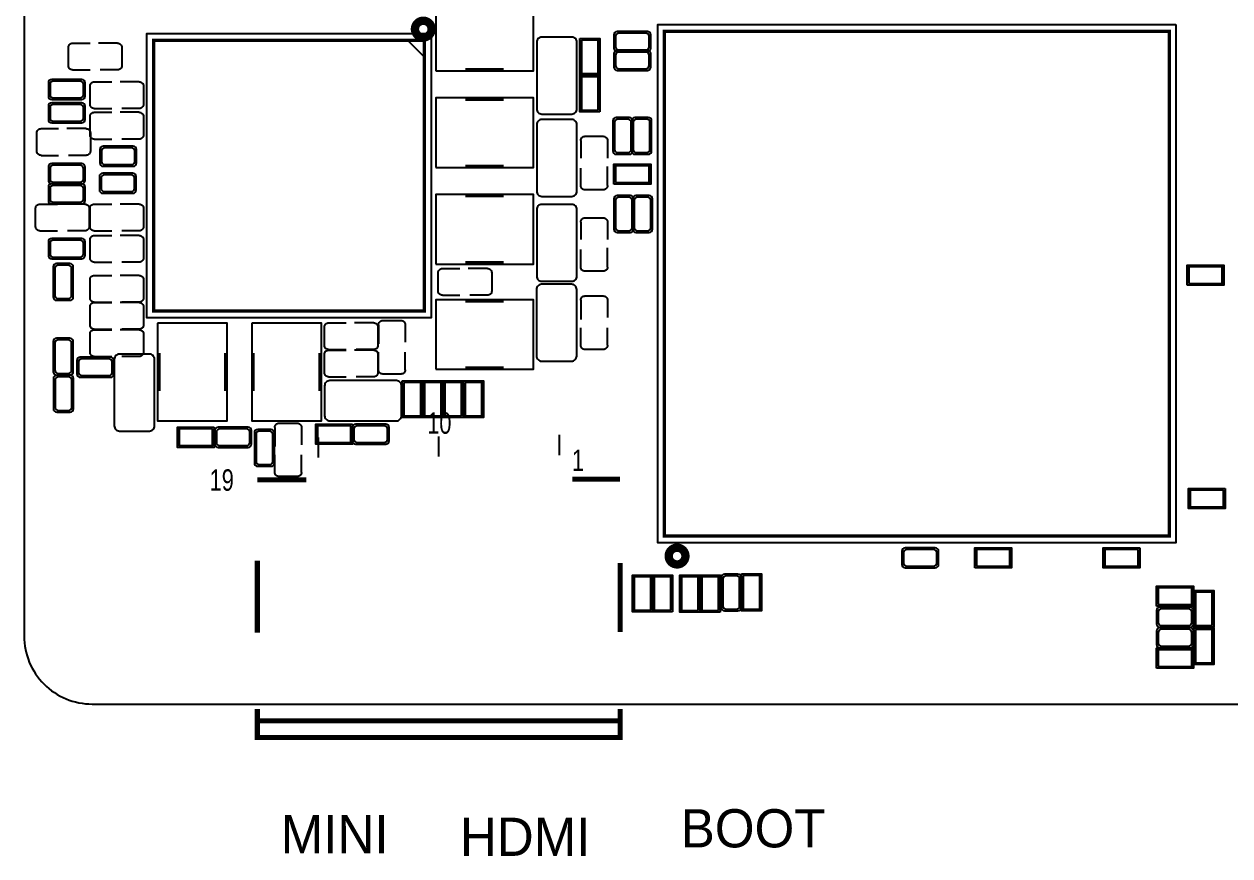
# Model space of a CAD drawing. Extents: x -51.9 to 37.5, y -8.6 to 46.4.
# Drawn here: x -44.38 to -8.32, y -8.33 to 16.55 of the extents above; entities that cross this region are included whole.
import ezdxf
from ezdxf.enums import TextEntityAlignment as Align

# ---------------------------------------------------------------- set-up
doc = ezdxf.new("R2010")
doc.units = 0
for name, color, linetype in [('BG_OUTLINE', 254, 'CONTINUOUS'), ('BG_PLACE_TOP', 4, 'CONTINUOUS'), ('PG_ASSEMBLY_TOP', 111, 'CONTINUOUS'), ('PG_SILKSCREEN_TOP', 6, 'CONTINUOUS')]:
    doc.layers.add(name, color=color, linetype=linetype)

msp = doc.modelspace()

# ---------------------------------------------------------------- linework, layer by layer
at = {"layer": 'BG_OUTLINE'}
msp.add_lwpolyline([(-44.375832, -1.755902, 0.414214), (-42.343832, -3.787902), (18.592292, -3.787902, 0.414214), (20.624292, -1.755902), (20.624292, 26.183336, 0.414214), (18.592292, 28.215336), (-42.343832, 28.215336, 0.414214), (-44.375832, 26.183336)], format="xyb", close=True, dxfattribs=at)
at = {"layer": 'PG_ASSEMBLY_TOP'}
for points in [[(-32.0675, 15.153132), (-29.1465, 15.153132), (-29.1465, 17.230852), (-32.0675, 17.230852)], [(-27.757374, 16.12011), (-27.157426, 16.12011), (-27.157426, 15.02029), (-27.757374, 15.02029)], [(-27.157426, 13.92809), (-27.757374, 13.92809), (-27.757374, 15.02791), (-27.157426, 15.02791)], [(-32.0675, 12.264136), (-29.1465, 12.264136), (-29.1465, 14.341856), (-32.0675, 14.341856)], [(-26.73731, 11.765026), (-26.73731, 12.364974), (-25.63749, 12.364974), (-25.63749, 11.765026)], [(-32.0675, 9.37514), (-29.1465, 9.37514), (-29.1465, 11.45286), (-32.0675, 11.45286)], [(-9.59612, 8.742426), (-9.59612, 9.342374), (-8.4963, 9.342374), (-8.4963, 8.742426)], [(-32.0675, 6.22554), (-29.1465, 6.22554), (-29.1465, 8.30326), (-32.0675, 8.30326)], [(-40.38346, 7.6073), (-40.38346, 4.6863), (-38.30574, 4.6863), (-38.30574, 7.6073)], [(-37.56406, 7.6073), (-37.56406, 4.6863), (-35.48634, 4.6863), (-35.48634, 7.6073)], [(-33.065974, 5.88391), (-32.466026, 5.88391), (-32.466026, 4.78409), (-33.065974, 4.78409)], [(-31.856426, 4.78409), (-32.456374, 4.78409), (-32.456374, 5.88391), (-31.856426, 5.88391)], [(-31.246826, 4.78409), (-31.846774, 4.78409), (-31.846774, 5.88391), (-31.246826, 5.88391)], [(-31.237174, 5.88391), (-30.637226, 5.88391), (-30.637226, 4.78409), (-31.237174, 4.78409)], [(-38.69309, 4.490974), (-38.69309, 3.891026), (-39.79291, 3.891026), (-39.79291, 4.490974)], [(-34.55543, 4.584954), (-34.55543, 3.985006), (-35.65525, 3.985006), (-35.65525, 4.584954)], [(-8.453882, 2.662936), (-8.453882, 2.062988), (-9.553702, 2.062988), (-9.553702, 2.662936)], [(-15.94231, 0.284226), (-15.94231, 0.884174), (-14.84249, 0.884174), (-14.84249, 0.284226)], [(-11.00709, 0.884174), (-11.00709, 0.284226), (-12.10691, 0.284226), (-12.10691, 0.884174)], [(-25.583642, -1.030732), (-26.18359, -1.030732), (-26.18359, 0.069088), (-25.583642, 0.069088)], [(-24.985472, -1.034034), (-25.58542, -1.034034), (-25.58542, 0.065786), (-24.985472, 0.065786)], [(-24.163274, -1.03632), (-24.763222, -1.03632), (-24.763222, 0.0635), (-24.163274, 0.0635)], [(-23.561802, -1.035304), (-24.16175, -1.035304), (-24.16175, 0.064516), (-23.561802, 0.064516)], [(-22.924262, 0.10414), (-22.324314, 0.10414), (-22.324314, -0.99568), (-22.924262, -0.99568)], [(-10.50671, -0.858774), (-10.50671, -0.258826), (-9.40689, -0.258826), (-9.40689, -0.858774)], [(-8.793226, -1.48971), (-9.393174, -1.48971), (-9.393174, -0.38989), (-8.793226, -0.38989)], [(-9.393174, -1.50749), (-8.793226, -1.50749), (-8.793226, -2.60731), (-9.393174, -2.60731)], [(-10.50671, -2.712974), (-10.50671, -2.113026), (-9.40689, -2.113026), (-9.40689, -2.712974)]]:
    msp.add_lwpolyline(points, close=True, dxfattribs=at)
for points in [[(-32.203644, 16.26616), (-32.203644, 7.766304), (-40.7035, 7.766304), (-40.7035, 16.26616), (-32.203644, 16.26616)], [(-26.73731, 16.227298), (-26.73731, 15.827502)], [(-25.737312, 16.327374), (-26.637488, 16.327374)], [(-25.63749, 15.827502), (-25.63749, 16.227298)], [(-9.928352, 16.538448), (-9.928352, 1.038352), (-25.428448, 1.038352), (-25.428448, 16.538448), (-9.928352, 16.538448)], [(-42.926, 15.98041), (-42.403014, 15.98041)], [(-41.5798, 15.98041), (-42.152824, 15.98041)], [(-29.045662, 16.009112), (-29.045662, 14.014704)], [(-27.996896, 16.161512), (-28.893262, 16.161512)], [(-27.844496, 14.014704), (-27.844496, 16.009112)], [(-27.707336, 16.070326), (-27.707336, 15.070074), (-27.207464, 15.070074), (-27.207464, 16.070326), (-27.707336, 16.070326)], [(-43.053, 15.307056), (-43.053, 15.85341)], [(-41.4528, 15.85341), (-41.4528, 15.307056)], [(-26.73731, 15.668498), (-26.73731, 15.268702)], [(-25.737312, 15.768574), (-26.637488, 15.768574)], [(-26.637488, 15.727426), (-25.737312, 15.727426)], [(-25.63749, 15.268702), (-25.63749, 15.668498)], [(-42.926, 15.180056), (-42.403014, 15.18031)], [(-41.5798, 15.180056), (-42.102786, 15.18031)], [(-26.637488, 15.168626), (-25.737312, 15.168626)], [(-43.65117, 14.794738), (-43.65117, 14.394942)], [(-42.651172, 14.894814), (-43.551348, 14.894814)], [(-42.55135, 14.394942), (-42.55135, 14.794738)], [(-42.2783, 14.82725), (-41.755314, 14.82725)], [(-40.9321, 14.82725), (-41.505124, 14.82725)], [(-27.207464, 13.977874), (-27.207464, 14.978126), (-27.707336, 14.978126), (-27.707336, 13.977874), (-27.207464, 13.977874)], [(-42.4053, 14.153896), (-42.4053, 14.70025)], [(-40.8051, 14.70025), (-40.8051, 14.153896)], [(-43.65117, 14.096238), (-43.65117, 13.696442)], [(-43.551348, 14.294866), (-42.651172, 14.294866)], [(-42.651172, 14.196314), (-43.551348, 14.196314)], [(-42.55135, 13.696442), (-42.55135, 14.096238)], [(-42.4053, 13.239496), (-42.4053, 13.78585)], [(-42.2783, 14.026896), (-41.755314, 14.02715)], [(-42.2783, 13.91285), (-41.755314, 13.91285)], [(-40.9321, 13.91285), (-41.505124, 13.91285)], [(-40.9321, 14.026896), (-41.455086, 14.02715)], [(-40.8051, 13.78585), (-40.8051, 13.239496)], [(-28.893262, 13.862304), (-27.996896, 13.862304)], [(-26.266902, 13.75791), (-26.666698, 13.75791)], [(-25.708102, 13.75791), (-26.107898, 13.75791)], [(-43.86834, 13.425678), (-43.345354, 13.425678)], [(-43.551348, 13.596366), (-42.651172, 13.596366)], [(-42.52214, 13.425678), (-43.095164, 13.425678)], [(-29.045662, 13.545312), (-29.045662, 11.550904)], [(-27.996896, 13.697712), (-28.893262, 13.697712)], [(-27.844496, 11.550904), (-27.844496, 13.545312)], [(-26.766774, 13.658088), (-26.766774, 12.757912)], [(-26.207974, 13.658088), (-26.207974, 12.757912)], [(-26.166826, 12.757912), (-26.166826, 13.658088)], [(-25.608026, 12.757912), (-25.608026, 13.658088)], [(-43.99534, 12.752324), (-43.99534, 13.298678)], [(-42.39514, 13.298678), (-42.39514, 12.752324)], [(-42.2783, 13.112496), (-41.755314, 13.11275)], [(-40.9321, 13.112496), (-41.455086, 13.11275)], [(-27.730704, 13.0683), (-27.73045, 12.545314)], [(-27.603704, 13.1953), (-27.05735, 13.1953)], [(-26.93035, 13.0683), (-26.93035, 12.545314)], [(-43.86834, 12.625324), (-43.345354, 12.625578)], [(-42.52214, 12.625324), (-43.045126, 12.625578)], [(-42.11193, 12.798298), (-42.11193, 12.398502)], [(-41.111932, 12.898374), (-42.012108, 12.898374)], [(-41.01211, 12.398502), (-41.01211, 12.798298)], [(-26.666698, 12.65809), (-26.266902, 12.65809)], [(-26.107898, 12.65809), (-25.708102, 12.65809)], [(-43.65117, 12.277344), (-43.65117, 11.877548)], [(-42.651172, 12.37742), (-43.551348, 12.37742)], [(-42.55135, 11.877548), (-42.55135, 12.277344)], [(-42.012108, 12.298426), (-41.111932, 12.298426)], [(-26.93035, 11.7221), (-26.93035, 12.295124)], [(-26.687526, 11.815064), (-25.687274, 11.815064), (-25.687274, 12.314936), (-26.687526, 12.314936), (-26.687526, 11.815064)], [(-42.12463, 11.990578), (-42.12463, 11.590782)], [(-41.124632, 12.090654), (-42.024808, 12.090654)], [(-41.02481, 11.590782), (-41.02481, 11.990578)], [(-27.730704, 11.7221), (-27.73045, 12.245086)], [(-43.65117, 11.672824), (-43.65117, 11.273028)], [(-43.551348, 11.777472), (-42.651172, 11.777472)], [(-42.651172, 11.7729), (-43.551348, 11.7729)], [(-42.55135, 11.273028), (-42.55135, 11.672824)], [(-27.05735, 11.5951), (-27.603704, 11.5951)], [(-42.024808, 11.490706), (-41.124632, 11.490706)], [(-28.893262, 11.398504), (-27.996896, 11.398504)], [(-26.741374, 11.321288), (-26.741374, 10.421112)], [(-26.241502, 11.42111), (-26.641298, 11.42111)], [(-26.182574, 11.321288), (-26.182574, 10.421112)], [(-26.141426, 10.421112), (-26.141426, 11.321288)], [(-25.682702, 11.42111), (-26.082498, 11.42111)], [(-25.582626, 10.421112), (-25.582626, 11.321288)], [(-44.0309, 10.496296), (-44.0309, 11.04265)], [(-43.9039, 11.16965), (-43.380914, 11.16965)], [(-43.551348, 11.172952), (-42.651172, 11.172952)], [(-42.5577, 11.16965), (-43.130724, 11.16965)], [(-42.4307, 11.04265), (-42.4307, 10.496296)], [(-42.4053, 10.496296), (-42.4053, 11.04265)], [(-42.2783, 11.16965), (-41.755314, 11.16965)], [(-40.9321, 11.16965), (-41.505124, 11.16965)], [(-40.8051, 11.04265), (-40.8051, 10.496296)], [(-29.045662, 11.005312), (-29.045662, 9.010904)], [(-27.996896, 11.157712), (-28.893262, 11.157712)], [(-27.844496, 9.010904), (-27.844496, 11.005312)], [(-27.730704, 10.6299), (-27.73045, 10.106914)], [(-27.603704, 10.7569), (-27.05735, 10.7569)], [(-26.93035, 10.6299), (-26.93035, 10.106914)], [(-43.9039, 10.369296), (-43.380914, 10.36955)], [(-42.651172, 10.134854), (-43.551348, 10.134854)], [(-42.5577, 10.369296), (-43.080686, 10.36955)], [(-42.4053, 9.556496), (-42.4053, 10.10285)], [(-42.2783, 10.369296), (-41.755314, 10.36955)], [(-42.2783, 10.22985), (-41.755314, 10.22985)], [(-40.9321, 10.22985), (-41.505124, 10.22985)], [(-40.9321, 10.369296), (-41.455086, 10.36955)], [(-40.8051, 10.10285), (-40.8051, 9.556496)], [(-26.641298, 10.32129), (-26.241502, 10.32129)], [(-26.082498, 10.32129), (-25.682702, 10.32129)], [(-43.65117, 10.034778), (-43.65117, 9.634982)], [(-42.55135, 9.634982), (-42.55135, 10.034778)], [(-27.730704, 9.2837), (-27.73045, 9.806686)], [(-26.93035, 9.2837), (-26.93035, 9.856724)], [(-43.551348, 9.534906), (-42.651172, 9.534906)], [(-43.005502, 9.38911), (-43.405298, 9.38911)], [(-42.2783, 9.429496), (-41.755314, 9.42975)], [(-40.9321, 9.429496), (-41.455086, 9.42975)], [(-43.505374, 9.289288), (-43.505374, 8.389112)], [(-42.905426, 8.389112), (-42.905426, 9.289288)], [(-42.2783, 9.03605), (-41.755314, 9.03605)], [(-40.9321, 9.03605), (-41.505124, 9.03605)], [(-31.9913, 8.565896), (-31.9913, 9.11225)], [(-31.8643, 9.23925), (-31.341314, 9.23925)], [(-30.5181, 9.23925), (-31.091124, 9.23925)], [(-30.3911, 9.11225), (-30.3911, 8.565896)], [(-27.05735, 9.1567), (-27.603704, 9.1567)], [(-9.546336, 8.792464), (-8.546084, 8.792464), (-8.546084, 9.292336), (-9.546336, 9.292336), (-9.546336, 8.792464)], [(-42.4053, 8.362696), (-42.4053, 8.90905)], [(-40.8051, 8.90905), (-40.8051, 8.362696)], [(-28.002738, 8.769096), (-28.899104, 8.769096)], [(-28.893262, 8.858504), (-27.996896, 8.858504)], [(-31.8643, 8.438896), (-31.341314, 8.43915)], [(-30.5181, 8.438896), (-31.041086, 8.43915)], [(-29.051504, 8.616696), (-29.051504, 6.622288)], [(-27.850338, 6.622288), (-27.850338, 8.616696)], [(-27.60345, 8.4201), (-27.057096, 8.4201)], [(-43.405298, 8.28929), (-43.005502, 8.28929)], [(-42.4053, 7.549896), (-42.4053, 8.09625)], [(-42.2783, 8.235696), (-41.755314, 8.23595)], [(-42.2783, 8.22325), (-41.755314, 8.22325)], [(-40.9321, 8.22325), (-41.505124, 8.22325)], [(-40.9321, 8.235696), (-41.455086, 8.23595)], [(-40.8051, 8.09625), (-40.8051, 7.549896)], [(-27.73045, 8.2931), (-27.73045, 7.720076)], [(-26.930096, 8.2931), (-26.93035, 7.770114)], [(-35.2679, 7.61365), (-34.744914, 7.61365)], [(-33.9217, 7.61365), (-34.494724, 7.61365)], [(-33.64865, 7.6835), (-33.102296, 7.6835)], [(-42.4053, 6.737096), (-42.4053, 7.28345)], [(-42.2783, 7.422896), (-41.755314, 7.42315)], [(-42.2783, 7.41045), (-41.755314, 7.41045)], [(-40.9321, 7.41045), (-41.505124, 7.41045)], [(-40.9321, 7.422896), (-41.455086, 7.42315)], [(-40.8051, 7.28345), (-40.8051, 6.737096)], [(-35.3949, 6.940296), (-35.3949, 7.48665)], [(-33.7947, 7.48665), (-33.7947, 6.940296)], [(-33.77565, 7.5565), (-33.77565, 6.983476)], [(-32.975296, 7.5565), (-32.97555, 7.033514)], [(-27.73045, 6.9469), (-27.73045, 7.469886)], [(-26.930096, 6.9469), (-26.93035, 7.469886)], [(-43.505374, 7.054088), (-43.505374, 6.153912)], [(-43.005502, 7.15391), (-43.405298, 7.15391)], [(-42.905426, 6.153912), (-42.905426, 7.054088)], [(-41.795192, 6.586474), (-42.695368, 6.586474)], [(-42.2783, 6.610096), (-41.755314, 6.61035)], [(-41.677844, 6.526276), (-41.677844, 4.531868)], [(-40.629078, 6.678676), (-41.525444, 6.678676)], [(-40.9321, 6.610096), (-41.455086, 6.61035)], [(-40.476678, 4.531868), (-40.476678, 6.526276)], [(-35.3949, 6.127496), (-35.3949, 6.67385)], [(-35.2679, 6.813296), (-34.744914, 6.81355)], [(-35.2679, 6.80085), (-34.744914, 6.80085)], [(-33.9217, 6.80085), (-34.494724, 6.80085)], [(-33.9217, 6.813296), (-34.444686, 6.81355)], [(-33.7947, 6.67385), (-33.7947, 6.127496)], [(-33.77565, 6.2103), (-33.77565, 6.733286)], [(-32.975296, 6.2103), (-32.97555, 6.733286)], [(-27.057096, 6.8199), (-27.60345, 6.8199)], [(-42.79519, 6.486398), (-42.79519, 6.086602)], [(-41.69537, 6.086602), (-41.69537, 6.486398)], [(-28.899104, 6.469888), (-28.002738, 6.469888)], [(-43.500294, 5.946648), (-43.500294, 5.046472)], [(-43.405298, 6.05409), (-43.005502, 6.05409)], [(-43.000422, 6.04647), (-43.400218, 6.04647)], [(-42.900346, 5.046472), (-42.900346, 5.946648)], [(-42.695368, 5.986526), (-41.795192, 5.986526)], [(-35.2679, 6.000496), (-34.744914, 6.00075)], [(-33.242504, 5.886704), (-35.236912, 5.886704)], [(-33.9217, 6.000496), (-34.444686, 6.00075)], [(-33.102296, 6.0833), (-33.64865, 6.0833)], [(-33.015936, 5.834126), (-33.015936, 4.833874), (-32.516064, 4.833874), (-32.516064, 5.834126), (-33.015936, 5.834126)], [(-31.906464, 4.833874), (-31.906464, 5.834126), (-32.406336, 5.834126), (-32.406336, 4.833874), (-31.906464, 4.833874)], [(-31.296864, 4.833874), (-31.296864, 5.834126), (-31.796736, 5.834126), (-31.796736, 4.833874), (-31.296864, 4.833874)], [(-31.187136, 5.834126), (-31.187136, 4.833874), (-30.687264, 4.833874), (-30.687264, 5.834126), (-31.187136, 5.834126)], [(-35.389312, 5.734304), (-35.389312, 4.837938)], [(-33.090104, 4.837938), (-33.090104, 5.734304)], [(-43.400218, 4.94665), (-43.000422, 4.94665)], [(-41.525444, 4.379468), (-40.629078, 4.379468)], [(-38.742874, 4.440936), (-39.743126, 4.440936), (-39.743126, 3.941064), (-38.742874, 3.941064), (-38.742874, 4.440936)], [(-38.67531, 4.390898), (-38.67531, 3.991102)], [(-37.675312, 4.490974), (-38.575488, 4.490974)], [(-37.57549, 3.991102), (-37.57549, 4.390898)], [(-36.990782, 4.42341), (-37.390578, 4.42341)], [(-36.87953, 4.48818), (-36.87953, 3.915156)], [(-36.75253, 4.61518), (-36.206176, 4.61518)], [(-36.079176, 4.48818), (-36.07943, 3.965194)], [(-34.605214, 4.534916), (-35.605466, 4.534916), (-35.605466, 4.035044), (-34.605214, 4.035044), (-34.605214, 4.534916)], [(-35.236912, 4.685538), (-33.242504, 4.685538)], [(-34.56305, 4.484878), (-34.56305, 4.085082)], [(-33.563052, 4.584954), (-34.463228, 4.584954)], [(-33.46323, 4.085082), (-33.46323, 4.484878)], [(-37.490654, 4.323588), (-37.490654, 3.423412)], [(-36.890706, 3.423412), (-36.890706, 4.323588)], [(-35.56762, 3.582162), (-35.56762, 4.18211)], [(-34.463228, 3.985006), (-33.563052, 3.985006)], [(-31.968694, 3.61696), (-31.968694, 4.216908)], [(-28.360878, 3.66014), (-28.360878, 4.260342)], [(-38.575488, 3.891026), (-37.675312, 3.891026)], [(-36.87953, 3.14198), (-36.87953, 3.664966)], [(-36.079176, 3.14198), (-36.07943, 3.664966)], [(-37.390578, 3.32359), (-36.990782, 3.32359)], [(-36.206176, 3.01498), (-36.75253, 3.01498)], [(-8.503666, 2.612898), (-9.503918, 2.612898), (-9.503918, 2.113026), (-8.503666, 2.113026), (-8.503666, 2.612898)], [(-18.12671, 0.784098), (-18.12671, 0.384302)], [(-17.126712, 0.884174), (-18.026888, 0.884174)], [(-17.02689, 0.384302), (-17.02689, 0.784098)], [(-15.892526, 0.334264), (-14.892274, 0.334264), (-14.892274, 0.834136), (-15.892526, 0.834136), (-15.892526, 0.334264)], [(-11.056874, 0.834136), (-12.057126, 0.834136), (-12.057126, 0.334264), (-11.056874, 0.334264), (-11.056874, 0.834136)], [(-25.63368, -0.980948), (-25.63368, 0.019304), (-26.133552, 0.019304), (-26.133552, -0.980948), (-25.63368, -0.980948)], [(-25.03551, -0.98425), (-25.03551, 0.016002), (-25.535382, 0.016002), (-25.535382, -0.98425), (-25.03551, -0.98425)], [(-24.213312, -0.986536), (-24.213312, 0.013716), (-24.713184, 0.013716), (-24.713184, -0.986536), (-24.213312, -0.986536)], [(-23.61184, -0.98552), (-23.61184, 0.014732), (-24.111712, 0.014732), (-24.111712, -0.98552), (-23.61184, -0.98552)], [(-23.026878, 0.097536), (-23.426674, 0.097536)], [(-22.874224, 0.054356), (-22.874224, -0.945896), (-22.374352, -0.945896), (-22.374352, 0.054356), (-22.874224, 0.054356)], [(-18.026888, 0.284226), (-17.126712, 0.284226)], [(-23.52675, -0.002286), (-23.52675, -0.902462)], [(-22.926802, -0.902462), (-22.926802, -0.002286)], [(-10.456926, -0.808736), (-9.456674, -0.808736), (-9.456674, -0.308864), (-10.456926, -0.308864), (-10.456926, -0.808736)], [(-8.843264, -1.439926), (-8.843264, -0.439674), (-9.343136, -0.439674), (-9.343136, -1.439926), (-8.843264, -1.439926)], [(-23.426674, -1.002284), (-23.026878, -1.002284)], [(-10.50671, -0.993902), (-10.50671, -1.393698)], [(-9.506712, -0.893826), (-10.406888, -0.893826)], [(-9.40689, -1.393698), (-9.40689, -0.993902)], [(-10.50671, -1.603502), (-10.50671, -2.003298)], [(-10.406888, -1.493774), (-9.506712, -1.493774)], [(-9.506712, -1.503426), (-10.406888, -1.503426)], [(-9.40689, -2.003298), (-9.40689, -1.603502)], [(-9.343136, -1.557274), (-9.343136, -2.557526), (-8.843264, -2.557526), (-8.843264, -1.557274), (-9.343136, -1.557274)], [(-10.456926, -2.662936), (-9.456674, -2.662936), (-9.456674, -2.163064), (-10.456926, -2.163064), (-10.456926, -2.662936)], [(-10.406888, -2.103374), (-9.506712, -2.103374)]]:
    msp.add_lwpolyline(points, dxfattribs=at)
for points in [[(-26.637488, 16.327374, 0.414142), (-26.73731, 16.227298)], [(-25.78735, 16.277336), (-26.58745, 16.277336, 0.413794), (-26.687526, 16.177514), (-26.687526, 15.877286, 0.413794), (-26.58745, 15.777464), (-25.78735, 15.777464, 0.413794), (-25.687274, 15.877286), (-25.687274, 16.177514, 0.413794), (-25.78735, 16.277336)], [(-25.63749, 16.227298, 0.414142), (-25.737312, 16.327374)], [(-43.053, 15.85341, -0.414247), (-42.926, 15.98041)], [(-41.5798, 15.98041, -0.414247), (-41.4528, 15.85341)], [(-28.893262, 16.161512, 0.414214), (-29.045662, 16.009112)], [(-27.844496, 16.009112, 0.414214), (-27.996896, 16.161512)], [(-26.73731, 15.827502, 0.414142), (-26.637488, 15.727426)], [(-26.637488, 15.768574, 0.414142), (-26.73731, 15.668498)], [(-25.78735, 15.718536), (-26.58745, 15.718536, 0.413794), (-26.687526, 15.618714), (-26.687526, 15.318486, 0.413794), (-26.58745, 15.218664), (-25.78735, 15.218664, 0.413794), (-25.687274, 15.318486), (-25.687274, 15.618714, 0.413794), (-25.78735, 15.718536)], [(-25.737312, 15.727426, 0.414142), (-25.63749, 15.827502)], [(-25.63749, 15.668498, 0.414142), (-25.737312, 15.768574)], [(-42.926, 15.180056, -0.414247), (-43.053, 15.307056)], [(-41.4528, 15.307056, -0.414247), (-41.5798, 15.180056)], [(-26.73731, 15.268702, 0.414142), (-26.637488, 15.168626)], [(-25.737312, 15.168626, 0.414142), (-25.63749, 15.268702)], [(-43.551348, 14.894814, 0.414142), (-43.65117, 14.794738)], [(-43.50131, 14.344904), (-42.70121, 14.344904, 0.413794), (-42.601134, 14.444726), (-42.601134, 14.744954, 0.413794), (-42.70121, 14.844776), (-43.50131, 14.844776, 0.413794), (-43.601386, 14.744954), (-43.601386, 14.444726, 0.413794), (-43.50131, 14.344904)], [(-42.55135, 14.794738, 0.414142), (-42.651172, 14.894814)], [(-42.4053, 14.70025, -0.414247), (-42.2783, 14.82725)], [(-40.9321, 14.82725, -0.414247), (-40.8051, 14.70025)], [(-43.65117, 14.394942, 0.414142), (-43.551348, 14.294866)], [(-43.551348, 14.196314, 0.414142), (-43.65117, 14.096238)], [(-43.50131, 13.646404), (-42.70121, 13.646404, 0.413794), (-42.601134, 13.746226), (-42.601134, 14.046454, 0.413794), (-42.70121, 14.146276), (-43.50131, 14.146276, 0.413794), (-43.601386, 14.046454), (-43.601386, 13.746226, 0.413794), (-43.50131, 13.646404)], [(-42.651172, 14.294866, 0.414142), (-42.55135, 14.394942)], [(-42.55135, 14.096238, 0.414142), (-42.651172, 14.196314)], [(-42.2783, 14.026896, -0.414247), (-42.4053, 14.153896)], [(-40.8051, 14.153896, -0.414247), (-40.9321, 14.026896)], [(-42.4053, 13.78585, -0.414247), (-42.2783, 13.91285)], [(-40.9321, 13.91285, -0.414247), (-40.8051, 13.78585)], [(-29.045662, 14.014704, 0.414214), (-28.893262, 13.862304)], [(-27.996896, 13.862304, 0.414214), (-27.844496, 14.014704)], [(-26.666698, 13.75791, 0.414142), (-26.766774, 13.658088)], [(-26.716736, 13.60805), (-26.716736, 12.80795, 0.413794), (-26.616914, 12.707874), (-26.316686, 12.707874, 0.413794), (-26.216864, 12.80795), (-26.216864, 13.60805, 0.413794), (-26.316686, 13.708126), (-26.616914, 13.708126, 0.413794), (-26.716736, 13.60805)], [(-26.166826, 13.658088, 0.414142), (-26.266902, 13.75791)], [(-26.107898, 13.75791, 0.414142), (-26.207974, 13.658088)], [(-26.157936, 13.60805), (-26.157936, 12.80795, 0.413794), (-26.058114, 12.707874), (-25.757886, 12.707874, 0.413794), (-25.658064, 12.80795), (-25.658064, 13.60805, 0.413794), (-25.757886, 13.708126), (-26.058114, 13.708126, 0.413794), (-26.157936, 13.60805)], [(-25.608026, 13.658088, 0.414142), (-25.708102, 13.75791)], [(-43.99534, 13.298678, -0.414247), (-43.86834, 13.425678)], [(-43.65117, 13.696442, 0.414142), (-43.551348, 13.596366)], [(-42.651172, 13.596366, 0.414142), (-42.55135, 13.696442)], [(-42.52214, 13.425678, -0.414247), (-42.39514, 13.298678)], [(-28.893262, 13.697712, 0.414214), (-29.045662, 13.545312)], [(-27.844496, 13.545312, 0.414214), (-27.996896, 13.697712)], [(-42.2783, 13.112496, -0.414247), (-42.4053, 13.239496)], [(-40.8051, 13.239496, -0.414247), (-40.9321, 13.112496)], [(-27.730704, 13.0683, -0.414247), (-27.603704, 13.1953)], [(-27.05735, 13.1953, -0.414247), (-26.93035, 13.0683)], [(-43.86834, 12.625324, -0.414247), (-43.99534, 12.752324)], [(-42.39514, 12.752324, -0.414247), (-42.52214, 12.625324)], [(-42.012108, 12.898374, 0.414142), (-42.11193, 12.798298)], [(-41.96207, 12.348464), (-41.16197, 12.348464, 0.413794), (-41.061894, 12.448286), (-41.061894, 12.748514, 0.413794), (-41.16197, 12.848336), (-41.96207, 12.848336, 0.413794), (-42.062146, 12.748514), (-42.062146, 12.448286, 0.413794), (-41.96207, 12.348464)], [(-41.01211, 12.798298, 0.414142), (-41.111932, 12.898374)], [(-26.766774, 12.757912, 0.414142), (-26.666698, 12.65809)], [(-26.266902, 12.65809, 0.414142), (-26.166826, 12.757912)], [(-26.207974, 12.757912, 0.414142), (-26.107898, 12.65809)], [(-25.708102, 12.65809, 0.414142), (-25.608026, 12.757912)], [(-43.551348, 12.37742, 0.414142), (-43.65117, 12.277344)], [(-43.50131, 11.82751), (-42.70121, 11.82751, 0.413794), (-42.601134, 11.927332), (-42.601134, 12.22756, 0.413794), (-42.70121, 12.327382), (-43.50131, 12.327382, 0.413794), (-43.601386, 12.22756), (-43.601386, 11.927332, 0.413794), (-43.50131, 11.82751)], [(-42.55135, 12.277344, 0.414142), (-42.651172, 12.37742)], [(-42.11193, 12.398502, 0.414142), (-42.012108, 12.298426)], [(-41.111932, 12.298426, 0.414142), (-41.01211, 12.398502)], [(-42.024808, 12.090654, 0.414142), (-42.12463, 11.990578)], [(-41.97477, 11.540744), (-41.17467, 11.540744, 0.413794), (-41.074594, 11.640566), (-41.074594, 11.940794, 0.413794), (-41.17467, 12.040616), (-41.97477, 12.040616, 0.413794), (-42.074846, 11.940794), (-42.074846, 11.640566, 0.413794), (-41.97477, 11.540744)], [(-41.02481, 11.990578, 0.414142), (-41.124632, 12.090654)], [(-43.65117, 11.877548, 0.414142), (-43.551348, 11.777472)], [(-43.551348, 11.7729, 0.414142), (-43.65117, 11.672824)], [(-43.50131, 11.22299), (-42.70121, 11.22299, 0.413794), (-42.601134, 11.322812), (-42.601134, 11.62304, 0.413794), (-42.70121, 11.722862), (-43.50131, 11.722862, 0.413794), (-43.601386, 11.62304), (-43.601386, 11.322812, 0.413794), (-43.50131, 11.22299)], [(-42.651172, 11.777472, 0.414142), (-42.55135, 11.877548)], [(-42.55135, 11.672824, 0.414142), (-42.651172, 11.7729)], [(-42.12463, 11.590782, 0.414142), (-42.024808, 11.490706)], [(-41.124632, 11.490706, 0.414142), (-41.02481, 11.590782)], [(-29.045662, 11.550904, 0.414214), (-28.893262, 11.398504)], [(-27.996896, 11.398504, 0.414214), (-27.844496, 11.550904)], [(-27.603704, 11.5951, -0.414247), (-27.730704, 11.7221)], [(-26.93035, 11.7221, -0.414247), (-27.05735, 11.5951)], [(-43.65117, 11.273028, 0.414142), (-43.551348, 11.172952)], [(-42.651172, 11.172952, 0.414142), (-42.55135, 11.273028)], [(-26.641298, 11.42111, 0.414142), (-26.741374, 11.321288)], [(-26.691336, 11.27125), (-26.691336, 10.47115, 0.413794), (-26.591514, 10.371074), (-26.291286, 10.371074, 0.413794), (-26.191464, 10.47115), (-26.191464, 11.27125, 0.413794), (-26.291286, 11.371326), (-26.591514, 11.371326, 0.413794), (-26.691336, 11.27125)], [(-26.141426, 11.321288, 0.414142), (-26.241502, 11.42111)], [(-26.082498, 11.42111, 0.414142), (-26.182574, 11.321288)], [(-26.132536, 11.27125), (-26.132536, 10.47115, 0.413794), (-26.032714, 10.371074), (-25.732486, 10.371074, 0.413794), (-25.632664, 10.47115), (-25.632664, 11.27125, 0.413794), (-25.732486, 11.371326), (-26.032714, 11.371326, 0.413794), (-26.132536, 11.27125)], [(-25.582626, 11.321288, 0.414142), (-25.682702, 11.42111)], [(-44.0309, 11.04265, -0.414247), (-43.9039, 11.16965)], [(-42.5577, 11.16965, -0.414247), (-42.4307, 11.04265)], [(-42.4053, 11.04265, -0.414247), (-42.2783, 11.16965)], [(-40.9321, 11.16965, -0.414247), (-40.8051, 11.04265)], [(-28.893262, 11.157712, 0.414214), (-29.045662, 11.005312)], [(-27.844496, 11.005312, 0.414214), (-27.996896, 11.157712)], [(-43.9039, 10.369296, -0.414247), (-44.0309, 10.496296)], [(-42.4307, 10.496296, -0.414247), (-42.5577, 10.369296)], [(-42.2783, 10.369296, -0.414247), (-42.4053, 10.496296)], [(-40.8051, 10.496296, -0.414247), (-40.9321, 10.369296)], [(-27.730704, 10.6299, -0.414247), (-27.603704, 10.7569)], [(-27.05735, 10.7569, -0.414247), (-26.93035, 10.6299)], [(-43.551348, 10.134854, 0.414142), (-43.65117, 10.034778)], [(-42.55135, 10.034778, 0.414142), (-42.651172, 10.134854)], [(-42.4053, 10.10285, -0.414247), (-42.2783, 10.22985)], [(-40.9321, 10.22985, -0.414247), (-40.8051, 10.10285)], [(-26.741374, 10.421112, 0.414142), (-26.641298, 10.32129)], [(-26.241502, 10.32129, 0.414142), (-26.141426, 10.421112)], [(-26.182574, 10.421112, 0.414142), (-26.082498, 10.32129)], [(-25.682702, 10.32129, 0.414142), (-25.582626, 10.421112)], [(-43.50131, 9.584944), (-42.70121, 9.584944, 0.413794), (-42.601134, 9.684766), (-42.601134, 9.984994, 0.413794), (-42.70121, 10.084816), (-43.50131, 10.084816, 0.413794), (-43.601386, 9.984994), (-43.601386, 9.684766, 0.413794), (-43.50131, 9.584944)], [(-43.65117, 9.634982, 0.414142), (-43.551348, 9.534906)], [(-43.405298, 9.38911, 0.414142), (-43.505374, 9.289288)], [(-42.905426, 9.289288, 0.414142), (-43.005502, 9.38911)], [(-42.651172, 9.534906, 0.414142), (-42.55135, 9.634982)], [(-42.2783, 9.429496, -0.414247), (-42.4053, 9.556496)], [(-40.8051, 9.556496, -0.414247), (-40.9321, 9.429496)], [(-43.455336, 9.23925), (-43.455336, 8.43915, 0.413794), (-43.355514, 8.339074), (-43.055286, 8.339074, 0.413794), (-42.955464, 8.43915), (-42.955464, 9.23925, 0.413794), (-43.055286, 9.339326), (-43.355514, 9.339326, 0.413794), (-43.455336, 9.23925)], [(-42.4053, 8.90905, -0.414247), (-42.2783, 9.03605)], [(-40.9321, 9.03605, -0.414247), (-40.8051, 8.90905)], [(-31.9913, 9.11225, -0.414247), (-31.8643, 9.23925)], [(-30.5181, 9.23925, -0.414247), (-30.3911, 9.11225)], [(-27.603704, 9.1567, -0.414247), (-27.730704, 9.2837)], [(-26.93035, 9.2837, -0.414247), (-27.05735, 9.1567)], [(-28.899104, 8.769096, 0.414214), (-29.051504, 8.616696)], [(-29.045662, 9.010904, 0.414214), (-28.893262, 8.858504)], [(-27.850338, 8.616696, 0.414214), (-28.002738, 8.769096)], [(-27.996896, 8.858504, 0.414214), (-27.844496, 9.010904)], [(-43.505374, 8.389112, 0.414142), (-43.405298, 8.28929)], [(-43.005502, 8.28929, 0.414142), (-42.905426, 8.389112)], [(-42.2783, 8.235696, -0.414247), (-42.4053, 8.362696)], [(-40.8051, 8.362696, -0.414247), (-40.9321, 8.235696)], [(-31.8643, 8.438896, -0.414247), (-31.9913, 8.565896)], [(-30.3911, 8.565896, -0.414247), (-30.5181, 8.438896)], [(-27.73045, 8.2931, -0.414247), (-27.60345, 8.4201)], [(-27.057096, 8.4201, -0.414247), (-26.930096, 8.2931)], [(-42.4053, 8.09625, -0.414247), (-42.2783, 8.22325)], [(-40.9321, 8.22325, -0.414247), (-40.8051, 8.09625)], [(-35.3949, 7.48665, -0.414247), (-35.2679, 7.61365)], [(-33.9217, 7.61365, -0.414247), (-33.7947, 7.48665)], [(-33.77565, 7.5565, -0.414247), (-33.64865, 7.6835)], [(-33.102296, 7.6835, -0.414247), (-32.975296, 7.5565)], [(-42.2783, 7.422896, -0.414247), (-42.4053, 7.549896)], [(-42.4053, 7.28345, -0.414247), (-42.2783, 7.41045)], [(-40.8051, 7.549896, -0.414247), (-40.9321, 7.422896)], [(-40.9321, 7.41045, -0.414247), (-40.8051, 7.28345)], [(-43.405298, 7.15391, 0.414142), (-43.505374, 7.054088)], [(-42.955464, 6.20395), (-42.955464, 7.00405, 0.413794), (-43.055286, 7.104126), (-43.355514, 7.104126, 0.413794), (-43.455336, 7.00405), (-43.455336, 6.20395, 0.413794), (-43.355514, 6.103874), (-43.055286, 6.103874, 0.413794), (-42.955464, 6.20395)], [(-42.905426, 7.054088, 0.414142), (-43.005502, 7.15391)], [(-35.2679, 6.813296, -0.414247), (-35.3949, 6.940296)], [(-33.7947, 6.940296, -0.414247), (-33.9217, 6.813296)], [(-27.60345, 6.8199, -0.414247), (-27.73045, 6.9469)], [(-26.930096, 6.9469, -0.414247), (-27.057096, 6.8199)], [(-42.695368, 6.586474, 0.414142), (-42.79519, 6.486398)], [(-41.84523, 6.536436), (-42.64533, 6.536436, 0.413794), (-42.745406, 6.436614), (-42.745406, 6.136386, 0.413794), (-42.64533, 6.036564), (-41.84523, 6.036564, 0.413794), (-41.745154, 6.136386), (-41.745154, 6.436614, 0.413794), (-41.84523, 6.536436)], [(-42.2783, 6.610096, -0.414247), (-42.4053, 6.737096)], [(-41.69537, 6.486398, 0.414142), (-41.795192, 6.586474)], [(-41.525444, 6.678676, 0.414214), (-41.677844, 6.526276)], [(-40.8051, 6.737096, -0.414247), (-40.9321, 6.610096)], [(-40.476678, 6.526276, 0.414214), (-40.629078, 6.678676)], [(-35.3949, 6.67385, -0.414247), (-35.2679, 6.80085)], [(-33.9217, 6.80085, -0.414247), (-33.7947, 6.67385)], [(-29.051504, 6.622288, 0.414214), (-28.899104, 6.469888)], [(-28.002738, 6.469888, 0.414214), (-27.850338, 6.622288)], [(-43.505374, 6.153912, 0.414142), (-43.405298, 6.05409)], [(-43.005502, 6.05409, 0.414142), (-42.905426, 6.153912)], [(-33.64865, 6.0833, -0.414247), (-33.77565, 6.2103)], [(-32.975296, 6.2103, -0.414247), (-33.102296, 6.0833)], [(-43.400218, 6.04647, 0.414142), (-43.500294, 5.946648)], [(-43.450256, 5.89661), (-43.450256, 5.09651, 0.413794), (-43.350434, 4.996434), (-43.050206, 4.996434, 0.413794), (-42.950384, 5.09651), (-42.950384, 5.89661, 0.413794), (-43.050206, 5.996686), (-43.350434, 5.996686, 0.413794), (-43.450256, 5.89661)], [(-42.900346, 5.946648, 0.414142), (-43.000422, 6.04647)], [(-42.79519, 6.086602, 0.414142), (-42.695368, 5.986526)], [(-41.795192, 5.986526, 0.414142), (-41.69537, 6.086602)], [(-35.2679, 6.000496, -0.414247), (-35.3949, 6.127496)], [(-35.236912, 5.886704, 0.414214), (-35.389312, 5.734304)], [(-33.7947, 6.127496, -0.414247), (-33.9217, 6.000496)], [(-33.090104, 5.734304, 0.414214), (-33.242504, 5.886704)], [(-43.500294, 5.046472, 0.414142), (-43.400218, 4.94665)], [(-43.000422, 4.94665, 0.414142), (-42.900346, 5.046472)], [(-35.389312, 4.837938, 0.414214), (-35.236912, 4.685538)], [(-33.242504, 4.685538, 0.414214), (-33.090104, 4.837938)], [(-41.677844, 4.531868, 0.414214), (-41.525444, 4.379468)], [(-40.629078, 4.379468, 0.414214), (-40.476678, 4.531868)], [(-38.575488, 4.490974, 0.414142), (-38.67531, 4.390898)], [(-37.72535, 4.440936), (-38.52545, 4.440936, 0.413794), (-38.625526, 4.341114), (-38.625526, 4.040886, 0.413794), (-38.52545, 3.941064), (-37.72535, 3.941064, 0.413794), (-37.625274, 4.040886), (-37.625274, 4.341114, 0.413794), (-37.72535, 4.440936)], [(-37.57549, 4.390898, 0.414142), (-37.675312, 4.490974)], [(-37.390578, 4.42341, 0.414142), (-37.490654, 4.323588)], [(-36.940744, 3.47345), (-36.940744, 4.27355, 0.413794), (-37.040566, 4.373626), (-37.340794, 4.373626, 0.413794), (-37.440616, 4.27355), (-37.440616, 3.47345, 0.413794), (-37.340794, 3.373374), (-37.040566, 3.373374, 0.413794), (-36.940744, 3.47345)], [(-36.890706, 4.323588, 0.414142), (-36.990782, 4.42341)], [(-36.87953, 4.48818, -0.414247), (-36.75253, 4.61518)], [(-36.206176, 4.61518, -0.414247), (-36.079176, 4.48818)], [(-34.463228, 4.584954, 0.414142), (-34.56305, 4.484878)], [(-33.61309, 4.534916), (-34.41319, 4.534916, 0.413794), (-34.513266, 4.435094), (-34.513266, 4.134866, 0.413794), (-34.41319, 4.035044), (-33.61309, 4.035044, 0.413794), (-33.513014, 4.134866), (-33.513014, 4.435094, 0.413794), (-33.61309, 4.534916)], [(-33.46323, 4.484878, 0.414142), (-33.563052, 4.584954)], [(-38.67531, 3.991102, 0.414142), (-38.575488, 3.891026)], [(-37.675312, 3.891026, 0.414142), (-37.57549, 3.991102)], [(-34.56305, 4.085082, 0.414142), (-34.463228, 3.985006)], [(-33.563052, 3.985006, 0.414142), (-33.46323, 4.085082)], [(-37.490654, 3.423412, 0.414142), (-37.390578, 3.32359)], [(-36.990782, 3.32359, 0.414142), (-36.890706, 3.423412)], [(-36.75253, 3.01498, -0.414247), (-36.87953, 3.14198)], [(-36.079176, 3.14198, -0.414247), (-36.206176, 3.01498)], [(-18.026888, 0.884174, 0.414142), (-18.12671, 0.784098)], [(-17.17675, 0.834136), (-17.97685, 0.834136, 0.413794), (-18.076926, 0.734314), (-18.076926, 0.434086, 0.413794), (-17.97685, 0.334264), (-17.17675, 0.334264, 0.413794), (-17.076674, 0.434086), (-17.076674, 0.734314, 0.413794), (-17.17675, 0.834136)], [(-17.02689, 0.784098, 0.414142), (-17.126712, 0.884174)], [(-18.12671, 0.384302, 0.414142), (-18.026888, 0.284226)], [(-17.126712, 0.284226, 0.414142), (-17.02689, 0.384302)], [(-23.426674, 0.097536, 0.414142), (-23.52675, -0.002286)], [(-22.97684, -0.852424), (-22.97684, -0.052324, 0.413794), (-23.076662, 0.047752), (-23.37689, 0.047752, 0.413794), (-23.476712, -0.052324), (-23.476712, -0.852424, 0.413794), (-23.37689, -0.9525), (-23.076662, -0.9525, 0.413794), (-22.97684, -0.852424)], [(-22.926802, -0.002286, 0.414142), (-23.026878, 0.097536)], [(-23.52675, -0.902462, 0.414142), (-23.426674, -1.002284)], [(-23.026878, -1.002284, 0.414142), (-22.926802, -0.902462)], [(-10.406888, -0.893826, 0.414142), (-10.50671, -0.993902)], [(-10.35685, -1.443736), (-9.55675, -1.443736, 0.413794), (-9.456674, -1.343914), (-9.456674, -1.043686, 0.413794), (-9.55675, -0.943864), (-10.35685, -0.943864, 0.413794), (-10.456926, -1.043686), (-10.456926, -1.343914, 0.413794), (-10.35685, -1.443736)], [(-9.40689, -0.993902, 0.414142), (-9.506712, -0.893826)], [(-10.50671, -1.393698, 0.414142), (-10.406888, -1.493774)], [(-9.506712, -1.493774, 0.414142), (-9.40689, -1.393698)], [(-10.406888, -1.503426, 0.414142), (-10.50671, -1.603502)], [(-10.35685, -2.053336), (-9.55675, -2.053336, 0.413794), (-9.456674, -1.953514), (-9.456674, -1.653286, 0.413794), (-9.55675, -1.553464), (-10.35685, -1.553464, 0.413794), (-10.456926, -1.653286), (-10.456926, -1.953514, 0.413794), (-10.35685, -2.053336)], [(-9.40689, -1.603502, 0.414142), (-9.506712, -1.503426)], [(-10.50671, -2.003298, 0.414142), (-10.406888, -2.103374)], [(-9.506712, -2.103374, 0.414142), (-9.40689, -2.003298)]]:
    msp.add_lwpolyline(points, format="xyb", dxfattribs=at)
at = {"layer": 'PG_SILKSCREEN_TOP', "const_width": 0.249936}
for points in [[(-32.187642, 16.403066, 1.00024), (-32.68726, 16.403066, 0.99976), (-32.187642, 16.403066)], [(-25.098502, 0.638302, -0.414507), (-24.848312, 0.888492, -0.414271), (-24.598376, 0.638302, -1), (-25.098502, 0.638302)]]:
    msp.add_lwpolyline(points, format="xyb", dxfattribs=at)
at = {"layer": 'PG_SILKSCREEN_TOP'}
for points, const_width in [([(-10.128504, 16.338296), (-10.128504, 1.238504), (-25.228296, 1.238504), (-25.228296, 16.338296), (-10.128504, 16.338296)], 0.100076), ([(-40.503602, 16.066262), (-40.503602, 7.966202), (-32.403542, 7.966202), (-32.403542, 16.066262), (-40.503602, 16.066262)], 0.100076), ([(-31.17596, 15.191232), (-30.03804, 15.191232)], 0.09906), ([(-31.17596, 14.303756), (-30.03804, 14.303756)], 0.09906), ([(-31.17596, 12.302236), (-30.03804, 12.302236)], 0.09906), ([(-31.17596, 11.41476), (-30.03804, 11.41476)], 0.09906), ([(-31.17596, 9.41324), (-30.03804, 9.41324)], 0.09906), ([(-31.17596, 8.26516), (-30.03804, 8.26516)], 0.09906), ([(-40.34536, 6.71576), (-40.34536, 5.57784)], 0.09906), ([(-38.34384, 6.71576), (-38.34384, 5.57784)], 0.09906), ([(-37.52596, 6.71576), (-37.52596, 5.57784)], 0.09906), ([(-35.52444, 6.71576), (-35.52444, 5.57784)], 0.09906), ([(-31.17596, 6.26364), (-30.03804, 6.26364)], 0.09906), ([(-35.937698, 2.921508), (-37.400738, 2.921508)], 0.1524), ([(-26.550874, 2.939034), (-27.976576, 2.939034)], 0.1524), ([(-37.400738, 0.495808), (-37.400738, -1.652778)], 0.1524), ([(-26.550874, -1.635252), (-26.550874, 0.426466)], 0.1524), ([(-37.400738, -3.940048), (-37.400738, -4.79044), (-26.550874, -4.79044), (-26.550874, -3.940048)], 0.1524), ([(-37.400738, -4.290568), (-26.550874, -4.290568)], 0.1524)]:
    msp.add_lwpolyline(points, dxfattribs=dict(at, const_width=const_width))
msp.add_lwpolyline([(-32.403542, 16.066262), (-32.403542, 15.566136), (-32.903668, 16.066262)], close=True, dxfattribs=at)

# ---------------------------------------------------------------- texts
at = {"layer": 'BG_PLACE_TOP'}
for s, p in [('MINI', (-36.703, -8.255)), ('HDMI', (-31.3436, -8.3312)), ('BOOT', (-24.7396, -8.0772))]:
    msp.add_text(s, height=1.143, dxfattribs=at).set_placement(p)
at = {"layer": 'PG_ASSEMBLY_TOP', "width": 0.761905}
for s, p in [('10', (-31.958788, 4.297172)), ('1', (-27.813, 3.18516)), ('19', (-38.46576, 2.59334))]:
    msp.add_text(s, height=0.64008, dxfattribs=at).set_placement(p, align=Align.CENTER)

doc.saveas('drawing.dxf')
